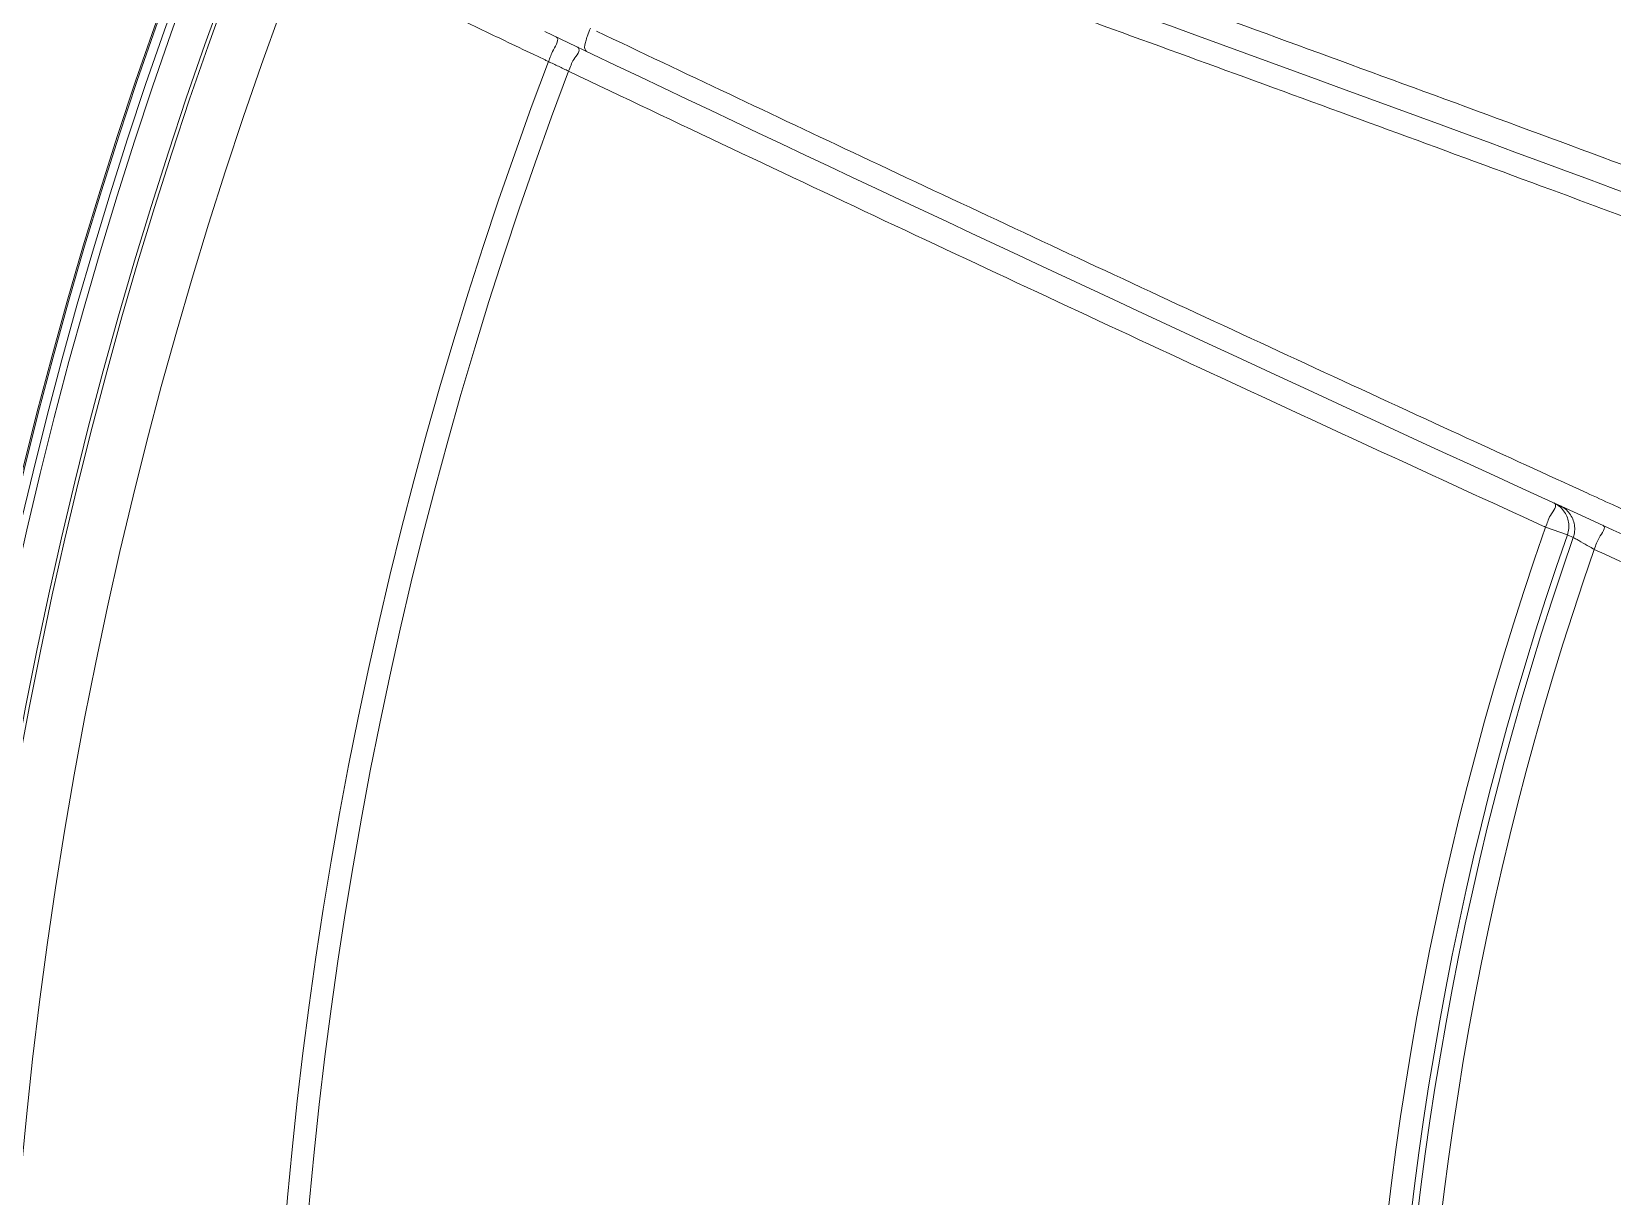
# Model space of a CAD drawing. Header units: metres. Extents: x 1628 to 1845, y 824 to 931.
# Drawn here: x 1706.6422 to 1706.9476, y 879.6468 to 879.872 of the extents above; entities that cross this region are included whole.
import ezdxf

# ---------------------------------------------------------------- set-up
doc = ezdxf.new("R2010")
doc.units = ezdxf.units.M
doc.header["$LTSCALE"] = 0.15
doc.layers.add('hidrosanitário', color=26, linetype='Continuous', lineweight=0)

msp = doc.modelspace()

# ---------------------------------------------------------------- linework, layer by layer
at = {"layer": 'hidrosanitário', "color": 252}
for p, q in [((1706.93472, 879.77624), (1706.93894, 879.77477)), ((1706.93894, 879.77477), (1706.94009, 879.77425))]:
    msp.add_line(p, q, dxfattribs=at)
for radius in [0.90615, 0.90588, 0.90411, 0.90269, 0.89582, 0.89514, 0.88421]:
    msp.add_circle((1707.52082, 879.57185), radius, dxfattribs=at)
for centre, radius, start, end in [((1702.10734, 866.78699), 13.92322, 67.822756, 70.48965), ((1712.73317, 892.44001), 13.92322, 244.51035, 247.177244), ((1707.52082, 879.57185), 0.83257, 159.29105, 200.70895), ((1707.52082, 879.57185), 0.82826, 159.3171, 200.6829), ((1707.52082, 879.57185), 0.62072, 160.77468, 199.22532), ((1707.52082, 879.57185), 0.61624, 160.77468, 199.22532), ((1707.52082, 879.57185), 0.61499, 160.78556, 199.21444), ((1707.52082, 879.57185), 0.61042, 160.86597, 199.13403)]:
    msp.add_arc(centre, radius, start, end, dxfattribs=at)
for points, start_tangent, end_tangent in [([(1706.96185, 879.84176), (1706.89703, 879.86568), (1706.83171, 879.88942), (1706.76753, 879.91239)], (-0.937281, 0.348575), (-0.94236, 0.334601)), ([(1706.95816, 879.83318), (1706.93575, 879.84149), (1706.87661, 879.86322), (1706.81822, 879.88438), (1706.7644, 879.90362)], (-0.937275, 0.348591), (-0.942328, 0.33469)), ([(1706.73923, 879.8676), (1706.73358, 879.8703), (1706.72509, 879.87435), (1706.71657, 879.87843)], (-0.902671, 0.430331), (-0.901893, 0.43196)), ([(1706.75016, 879.87269), (1706.74957, 879.87121)], (-0.423956, -0.905683), (-0.318495, -0.947925)), ([(1706.75136, 879.87212), (1706.80255, 879.84789), (1706.85832, 879.82178), (1706.91507, 879.79552), (1706.93817, 879.78492)], (0.902988, -0.429665), (0.909244, -0.416263)), ([(1706.74204, 879.86626), (1706.74301, 879.86853), (1706.74353, 879.871)], (0.428741, 0.903428), (-0.902738, 0.430191)), ([(1706.74642, 879.86557), (1706.74694, 879.86665), (1706.74777, 879.86895)], (0.372871, 0.927883), (-0.73978, 0.672849)), ([(1706.74777, 879.86895), (1706.74763, 879.86905)], (-0.73978, 0.672849), (-0.902878, 0.429897)), ([(1706.74913, 879.86973), (1706.74919, 879.86842)], (-0.217446, -0.976072), (0.548804, -0.835951)), ([(1706.74957, 879.87121), (1706.74938, 879.87063), (1706.74913, 879.86973)], (-0.318495, -0.947925), (-0.217446, -0.976072)), ([(1706.74919, 879.86842), (1706.74948, 879.86817)], (0.548804, -0.835951), (0.902941, -0.429764)), ([(1706.74142, 879.86656), (1706.73923, 879.8676)], (-0.902746, 0.430173), (-0.902671, 0.430331)), ([(1706.74204, 879.86626), (1706.74142, 879.86656)], (-0.902768, 0.430129), (-0.902746, 0.430173)), ([(1706.74204, 879.86626), (1706.74399, 879.86533), (1706.74594, 879.86439)], (0.90098, -0.433862), (0.901109, -0.433594)), ([(1706.74594, 879.86439), (1706.74642, 879.86557)], (0.429208, 0.903206), (0.372871, 0.927883)), ([(1706.74594, 879.86439), (1706.80899, 879.83456), (1706.87196, 879.80516), (1706.93428, 879.77644)], (0.902899, -0.429853), (0.909223, -0.416309)), ([(1706.93817, 879.78492), (1706.93931, 879.7844)], (0.909244, -0.416263), (0.909282, -0.416181)), ([(1706.93931, 879.7844), (1706.94269, 879.78285)], (0.909282, -0.416181), (0.909393, -0.415939)), ([(1706.94269, 879.78285), (1706.94764, 879.78059)], (0.909393, -0.415939), (0.909555, -0.415583)), ([(1706.93472, 879.77624), (1706.93568, 879.77851), (1706.93644, 879.78086)], (0.46843, 0.8835), (-0.811112, 0.584891)), ([(1706.93644, 879.78086), (1706.93634, 879.78092)], (-0.811112, 0.584891), (-0.909208, 0.416343)), ([(1706.93712, 879.78047), (1706.93634, 879.78092)], (-0.816635, 0.577154), (-0.909208, 0.416343)), ([(1706.93737, 879.78028), (1706.93712, 879.78047)], (-0.779822, 0.626001), (-0.816635, 0.577154)), ([(1706.93916, 879.77718), (1706.93822, 879.77941), (1706.93737, 879.78028)], (-0.151505, 0.988456), (-0.779822, 0.626001)), ([(1706.93997, 879.77783), (1706.93936, 879.77889), (1706.93748, 879.7804)], (-0.390281, 0.920696), (-0.909246, 0.41626)), ([(1706.94764, 879.78059), (1706.96989, 879.77045), (1707.02337, 879.74626), (1707.08111, 879.72045), (1707.13425, 879.69697)], (0.909555, -0.415583), (0.915559, -0.402184)), ([(1706.93894, 879.77477), (1706.93916, 879.77718)], (0.326122, 0.945328), (-0.151505, 0.988456)), ([(1706.94009, 879.77425), (1706.94031, 879.77666), (1706.93997, 879.77783)], (0.32978, 0.944058), (-0.390281, 0.920696)), ([(1706.93428, 879.77644), (1706.93472, 879.77624)], (0.909223, -0.416309), (0.909237, -0.416278)), ([(1706.94009, 879.77425), (1706.94052, 879.774)], (0.867674, -0.497134), (0.867643, -0.497189)), ([(1706.94052, 879.774), (1706.94116, 879.77363), (1706.94279, 879.7727), (1706.94378, 879.77213)], (0.867643, -0.497189), (0.867074, -0.498179)), ([(1706.94458, 879.77313), (1706.94509, 879.7742), (1706.94581, 879.77659)], (0.360356, 0.932815), (-0.909519, 0.415663)), ([(1706.94378, 879.77213), (1706.94411, 879.77193)], (0.867074, -0.498179), (0.866975, -0.498352)), ([(1706.94411, 879.77193), (1706.94458, 879.77313)], (0.415135, 0.90976), (0.360356, 0.932815)), ([(1706.94411, 879.77193), (1707.00986, 879.7421), (1707.07206, 879.71425), (1707.13049, 879.68842)], (0.909544, -0.415608), (0.915563, -0.402174))]:
    msp.add_spline(points, degree=3, dxfattribs=dict(at, start_tangent=start_tangent, end_tangent=end_tangent))

doc.saveas('drawing.dxf')
